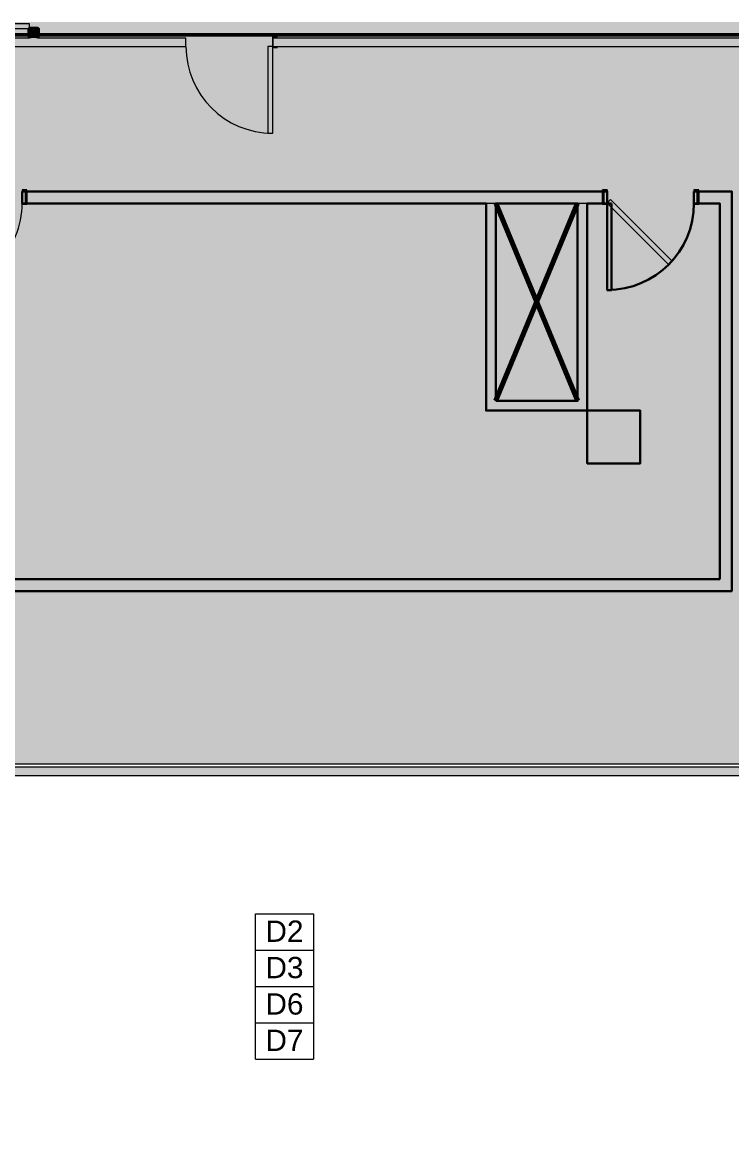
# Model space of a CAD drawing. Header units: inches. Extents: x 440 to 1827, y -16294 to -15154.
# Drawn here: x 848.2 to 1142.8, y -15614.3 to -15154.3 of the extents above; entities that cross this region are included whole.
import ezdxf

# ---------------------------------------------------------------- set-up
doc = ezdxf.new("R2010")
doc.units = ezdxf.units.IN
doc.header["$MEASUREMENT"] = 0
doc.linetypes.add('Demolished', pattern=[0.1875, 0.125, -0.0625])
for name, color, linetype, lineweight in [('A-ANNO-KEYN', 231, 'Continuous', 9), ('A-Anno-Note', 90, 'Continuous', 50), ('A-COLS', 10, 'Continuous', 30), ('A-DETL-GENF', 92, 'Continuous', 9), ('A-DETL-THIN', 151, 'Continuous', 9), ('A-DOOR', 31, 'Demolished', 9), ('A-DOOR-FRAM', 10, 'Continuous', 30), ('A-Hvac', 170, 'Continuous', 70), ('A-WALL', 10, 'Continuous', 30), ('A-WALL-PATT', 111, 'Continuous', 13), ('Chevy Chase Pavilion_9th - 900 _ 910_dwg', 8, 'Continuous', 9), ('I-WALL', 2, 'Continuous', 13)]:
    doc.layers.add(name, color=color, linetype=linetype, lineweight=lineweight)
doc.styles.add('Arial', font='arial.ttf', dxfattribs={"height": 8.851796})

# ---------------------------------------------------------------- blocks, each defined once
blk = doc.blocks.new('Chevy Chase Pavilion_9th - 900 _ 910_dwg_08 - DOOR - SINGLE - EXSTING - FLUSH - 36x84-493656-FLOOR PLAN - LEVEL 9-5113144-FIRST FLOOR DEMOLITION')
at = {"layer": 'A-DOOR-FRAM', "lineweight": 20}
h = blk.add_hatch(color=250, dxfattribs=at)
h.paths.add_polyline_path([(-15.72, 1.71), (-17.72, 1.71), (-17.72, -4.29), (-15.72, -4.29), (-15.72, 1.21)], flags=0)
h.paths.add_polyline_path([(20.28, 1.71), (20.28, -4.29), (22.28, -4.29), (22.28, 1.71)], flags=0)
at = {"layer": 'A-DOOR', "color": 250, "linetype": 'Continuous', "lineweight": 20, "flags": 128}
blk.add_lwpolyline([(20.28, 1.21), (18.86, -0.21), (-6.59, 25.25), (-5.18, 26.66)], close=True, dxfattribs=at)
at = {"layer": 'A-DOOR', "color": 50, "linetype": 'Continuous', "lineweight": 13}
blk.add_arc((20.28, 1.21), 36, 135, 180, dxfattribs=at)
at = {"layer": 'A-DOOR-FRAM', "color": 250, "lineweight": 20, "flags": 128}
for points in [[(-15.72, 1.71), (-17.72, 1.71), (-17.72, -4.29), (-15.72, -4.29)], [(-17.72, -4.29), (-15.72, -4.29), (-15.72, 1.71), (-17.72, 1.71)], [(20.28, -4.29), (20.28, 1.71), (22.28, 1.71), (22.28, -4.29), (22.28, 1.71), (20.28, 1.71), (20.28, -4.29), (22.28, -4.29)]]:
    blk.add_lwpolyline(points, close=True, dxfattribs=at)
blk = doc.blocks.new('Chevy Chase Pavilion_9th - 900 _ 910_dwg_08 - DOOR - SINGLE - CONCEALED FRAME - FULL GLASS - 36x84-544326-FLOOR PLAN - LEVEL 9-5113154-FIRST FLOOR DEMOLITION')
at = {"layer": 'A-DOOR', "color": 250, "linetype": 'Continuous', "lineweight": 20, "flags": 128}
blk.add_lwpolyline([(20.28, -0.46), (18.28, -0.46), (18.28, -36.46), (20.28, -36.46)], close=True, dxfattribs=at)
at = {"layer": 'A-DOOR', "color": 7, "linetype": 'Continuous'}
blk.add_arc((20.28, -0.46), 36, 265.7184, 270, dxfattribs=at)
at = {"layer": 'A-DOOR-FRAM', "color": 250, "lineweight": 20, "flags": 128}
blk.add_lwpolyline([(22.28, -0.96), (20.28, -0.96), (20.28, 3.54), (22.28, 3.54)], dxfattribs=at)
blk = doc.blocks.new('Chevy Chase Pavilion_9th - 900 _ 910_dwg_08 - DOOR - SINGLE - CONCEALED FRAME - FULL GLASS - 36x84-544326-FLOOR PLAN - LEVEL 9-V2-FIRST FLOOR DEMOLITION')
at = {"layer": 'A-DOOR', "color": 250, "linetype": 'Continuous', "lineweight": 20, "flags": 128}
blk.add_lwpolyline([(20.28, -0.46), (18.28, -0.46), (18.28, -36.46), (20.28, -36.46)], close=True, dxfattribs=at)
at = {"layer": 'A-DOOR', "color": 7, "linetype": 'Continuous'}
blk.add_arc((20.28, -0.46), 36, 180, 270, dxfattribs=at)
at = {"layer": 'A-DOOR-FRAM', "color": 250, "lineweight": 20, "flags": 128}
blk.add_lwpolyline([(22.28, -0.96), (20.28, -0.96), (20.28, 3.54), (22.28, 3.54)], dxfattribs=at)
blk = doc.blocks.new('Chevy Chase Pavilion_9th - 900 _ 910_dwg-4821032-FIRST FLOOR DEMOLITION')
at = {"layer": 'A-WALL-PATT', "lineweight": 20}
h = blk.add_hatch(color=250, dxfattribs=at)
h.paths.add_polyline_path([(1493.72, 3230.35), (1559.69, 3230.35), (1559.69, 3233.85), (1399.5, 3233.85), (1399.5, 3230.35), (1448.25, 3230.35)], flags=0)
h.paths.add_polyline_path([(1841.26, 3230.35), (1841.51, 3230.35), (1841.51, 3233.85), (1595.69, 3233.85), (1595.69, 3230.35), (1837.76, 3230.35)], flags=0)
h = blk.add_hatch(color=250, dxfattribs=at)
h.paths.add_polyline_path([(1732.55, 3165.35), (1732.55, 3170.35), (1493.72, 3170.35), (1493.72, 3165.35)], flags=0)
h.paths.add_polyline_path([(1443.25, 3165.35), (1453.72, 3165.35), (1453.72, 3170.35), (1437.25, 3170.35), (1437.25, 3165.35), (1438.25, 3165.35)], flags=0)
h.paths.add_polyline_path([(1772.55, 3165.35), (1786.25, 3165.35), (1786.25, 3170.35), (1772.55, 3170.35)], flags=0)
h.paths.add_polyline_path([(1397.25, 3165.35), (1397.25, 3170.35), (1218.25, 3170.35), (1218.25, 3165.35), (1275.5, 3165.35)], flags=0)
for points in [[(1781.25, 3004.35), (1786.25, 3004.35), (1786.25, 3165.35), (1781.25, 3165.35), (1781.25, 3048.9)], [(1781.25, 3004.35), (1781.25, 3009.35), (1448.25, 3009.35), (1448.25, 3004.35)]]:
    blk.add_hatch(color=250, dxfattribs=at).paths.add_polyline_path(points, flags=0)
at = {"layer": 'I-WALL', "lineweight": 20}
blk.add_hatch(color=250, dxfattribs=at).paths.add_polyline_path([(1498.25, 3233.85), (1498.25, 3237.79), (1494.75, 3237.79), (1494.75, 3233.85)], flags=0)
at = {"layer": 'A-Anno-Note', "flags": 128}
blk.add_lwpolyline([(1104.72, 3146.22), (1169.26, 3146.22), (1169.26, 3235.22), (1851.26, 3235.22), (1851.26, 3009.22), (2025.26, 3009.22), (2025.26, 3240.47)], dxfattribs=at)
at = {"layer": 'A-COLS', "flags": 128}
blk.add_lwpolyline([(1726.26, 3079.22), (1748.26, 3079.22), (1748.26, 3057.22), (1726.26, 3057.22)], close=True, dxfattribs=at)
at = {"layer": 'A-DOOR', "color": 10, "linetype": 'Continuous', "lineweight": 30, "flags": 128}
for points in [[(1491.72, 3170.22), (1493.22, 3170.22), (1493.22, 3165.22), (1491.72, 3165.22)], [(1733.05, 3170.22), (1734.55, 3170.22), (1734.55, 3165.22), (1733.05, 3165.22)], [(1770.55, 3170.22), (1772.05, 3170.22), (1772.05, 3165.22), (1770.55, 3165.22)], [(1736.3, 3165.22), (1736.3, 3129.22), (1734.55, 3129.22), (1734.55, 3165.22)]]:
    blk.add_lwpolyline(points, close=True, dxfattribs=at)
at = {"layer": 'A-DOOR', "color": 10, "linetype": 'Continuous', "lineweight": 30}
blk.add_arc((1734.55, 3165.22), 36, 270, 360, dxfattribs=at)
at = {"layer": 'A-Hvac'}
for p, q in [((1688.25, 3165.22), (1722.25, 3083.22)), ((1688.25, 3083.22), (1722.25, 3165.22))]:
    blk.add_line(p, q, dxfattribs=at)
at = {"layer": 'A-WALL'}
blk.add_line((1734.56, 3170.22), (1493.22, 3170.22), dxfattribs=at)
at = {"layer": 'A-WALL', "flags": 128}
for points in [[(1772.05, 3170.22), (1786.25, 3170.22), (1786.25, 3004.22), (1355.26, 3004.22)], [(1772.05, 3165.22), (1781.25, 3165.22), (1781.25, 3009.22), (1442.25, 3009.22), (1442.25, 3055.88), (1462.28, 3055.88), (1462.28, 3080.88), (1443.25, 3080.88), (1443.25, 3165.22), (1454.22, 3165.22), (1455.91, 3165.22)], [(1493.22, 3165.22), (1684.25, 3165.22), (1684.25, 3079.22), (1726.25, 3079.22), (1726.25, 3165.22), (1733.05, 3165.22), (1734.75, 3165.22)]]:
    blk.add_lwpolyline(points, dxfattribs=at)
blk.add_lwpolyline([(1688.25, 3083.22), (1722.25, 3083.22), (1722.25, 3165.22), (1688.25, 3165.22)], close=True, dxfattribs=at)
at = {"layer": 'I-WALL', "color": 250, "lineweight": 20}
blk.add_line((1494.75, 3233.85), (1399.5, 3233.85), dxfattribs=at)
at = {"layer": 'I-WALL', "color": 250, "lineweight": 20, "flags": 128}
for points in [[(1399.5, 3240.47), (1399.5, 3230.35), (1559.69, 3230.35), (1559.69, 3233.85), (1498.25, 3233.85)], [(1841.26, 3230.35), (1841.51, 3230.35), (1841.51, 3233.85), (1595.69, 3233.85), (1595.69, 3230.35), (1837.76, 3230.35)], [(1339.25, 2992.35), (1448.25, 2992.35), (1448.25, 3004.35), (1786.25, 3004.35), (1786.25, 3170.35), (1772.55, 3170.35), (1772.55, 3165.35), (1781.25, 3165.35), (1781.25, 3009.35), (1443.25, 3009.35), (1443.25, 2997.35), (1338.44, 2997.35), (1338.44, 2997.22)]]:
    blk.add_lwpolyline(points, dxfattribs=at)
at = {"layer": 'I-WALL', "color": 90, "lineweight": 50, "flags": 128}
blk.add_lwpolyline([(1498.25, 3233.85), (1498.25, 3237.79), (1494.75, 3237.79), (1494.75, 3233.85)], dxfattribs=at)
at = {"layer": 'I-WALL', "color": 250, "lineweight": 20, "flags": 128}
blk.add_lwpolyline([(1493.72, 3165.35), (1732.55, 3165.35), (1732.55, 3170.35), (1493.72, 3170.35)], close=True, dxfattribs=at)
for name, p, rotation in [('Chevy Chase Pavilion_9th - 900 _ 910_dwg_08 - DOOR - SINGLE - CONCEALED FRAME - FULL GLASS - 36x84-544326-FLOOR PLAN - LEVEL 9-5113154-FIRST FLOOR DEMOLITION', (1495.21, 3258.06), 269.9999999999999), ('Chevy Chase Pavilion_9th - 900 _ 910_dwg_08 - DOOR - SINGLE - EXSTING - FLUSH - 36x84-493656-FLOOR PLAN - LEVEL 9-5113144-FIRST FLOOR DEMOLITION', (1475.99, 3166.56), 180), ('Chevy Chase Pavilion_9th - 900 _ 910_dwg_08 - DOOR - SINGLE - EXSTING - FLUSH - 36x84-493656-FLOOR PLAN - LEVEL 9-5113144-FIRST FLOOR DEMOLITION', (1754.83, 3166.56), 180)]:
    blk.add_blockref(name, p, dxfattribs=dict(rotation=rotation))
blk.add_blockref('Chevy Chase Pavilion_9th - 900 _ 910_dwg_08 - DOOR - SINGLE - CONCEALED FRAME - FULL GLASS - 36x84-544326-FLOOR PLAN - LEVEL 9-V2-FIRST FLOOR DEMOLITION', (1575.41, 3230.81))
blk = doc.blocks.new('Keynote Tag - Keynote Number - Boxed-135510-FIRST FLOOR DEMOLITION')
at = {"layer": 'A-ANNO-KEYN'}
for p, q in [((-0.125, -0.0792), (-0.125, 0.0781)), ((-0.125, 0.0781), (0.125, 0.0781)), ((0.125, 0.0781), (0.125, -0.0792)), ((-0.125, -0.0792), (0.125, -0.0792))]:
    blk.add_line(p, q, dxfattribs=at)

msp = doc.modelspace()

# ---------------------------------------------------------------- hatches: boundary and pattern name
at = {"layer": 'A-DETL-GENF'}
h = msp.add_hatch(color=9, dxfattribs=at)
h.paths.add_polyline_path([(1305.8, -16293.97), (1305.81, -16293.97), (1305.81, -16287.58), (1327.81, -16287.58), (1327.81, -16293.97), (1472.05, -16293.97), (1472.05, -16260.58), (1305.8, -16260.58), (1305.8, -16257.08), (1544.17, -16257.08), (1570.18, -16246.56), (1571.49, -16249.8), (1544.85, -16260.58), (1475.55, -16260.58), (1475.55, -16293.97), (1809, -16293.97), (1827.43, -16286.52), (1827.43, -15154.33), (1383.78, -15154.33), (1383.78, -15385.58), (1447.48, -15385.58), (1504.16, -15430.97), (1501.97, -15433.7), (1446.25, -15389.08), (1194.28, -15389.08), (1194.28, -15237.45), (1197.78, -15237.45), (1197.78, -15316.95), (1251.34, -15316.95), (1251.34, -15320.45), (1197.78, -15320.45), (1197.78, -15385.58), (1379.78, -15385.58), (1379.78, -15320.45), (1287.34, -15320.45), (1287.34, -15316.95), (1379.78, -15316.95), (1379.78, -15163.08), (1284.71, -15163.08), (1284.71, -15155.33), (1288.21, -15155.33), (1288.21, -15159.58), (1379.78, -15159.58), (1379.78, -15154.33), (759.52, -15154.33), (759.52, -15160.95), (851.27, -15160.95), (851.27, -15157.02), (854.77, -15157.02), (854.77, -15160.95), (916.21, -15160.95), (916.21, -15164.45), (719.73, -15164.45), (719.73, -15167.45), (714.86, -15167.45), (714.86, -15164.45), (690.27, -15164.45), (690.27, -15160.95), (756.02, -15160.95), (756.02, -15154.33), (647.27, -15154.33), (647.27, -15160.95), (652.27, -15160.95), (652.27, -15164.45), (637.4, -15164.45), (637.4, -15160.95), (642.4, -15160.95), (642.4, -15154.33), (533.65, -15154.33), (533.65, -15160.95), (599.4, -15160.95), (599.4, -15164.45), (523.77, -15164.45), (523.77, -15159.58), (528.77, -15159.58), (528.77, -15154.33), (461.24, -15154.33), (461.24, -15159.58), (485.77, -15159.58), (485.77, -15164.45), (461.24, -15164.45), (461.24, -15463.14), (514.27, -15463.14), (514.28, -15462.32), (559.77, -15462.32), (559.77, -15460.14), (560.77, -15460.14), (560.77, -15462.32), (1432.27, -15462.32), (1458.98, -15483.69), (1462.14, -15478.99), (1480.38, -15491.3), (1476.2, -15497.5), (1563.41, -15567.33), (1764.19, -16064.31), (1747.08, -16071.22), (1783.03, -16160.06), (1782.99, -16160.08), (1783.33, -16160.94), (1811.86, -16160.94), (1811.86, -16164.44), (1782.49, -16164.44), (1608.57, -16234.8), (1607.26, -16231.55), (1636.65, -16219.66), (1575.5, -16068.38), (1551.88, -16010), (1302.6, -16068.38), (1302.6, -16293.97)], flags=0)
h.paths.add_polyline_path([(1827.43, -16293.97), (1827.43, -16290.3), (1818.35, -16293.97)], flags=0)
h.paths.add_polyline_path([(1639.89, -16218.35), (1779.87, -16161.72), (1779.74, -16161.39), (1639.76, -16218.02)], flags=0)
h.paths.add_polyline_path([(1566.03, -16106.49), (1557.79, -16086.09), (1578.19, -16077.85), (1586.43, -16098.25)], flags=0)
h.paths.add_polyline_path([(461.24, -15841.83), (537.04, -15811.16), (532.04, -15800.43), (523.56, -15803.85), (515.32, -15783.46), (515.42, -15783.42), (515.32, -15783.16), (522.61, -15780.21), (514.27, -15762.32), (514.27, -15614.62), (503.78, -15614.62), (503.78, -15593.24), (461.24, -15593.24), (461.24, -15792.94)], flags=0)
h.paths.add_polyline_path([(461.24, -15589.74), (503.78, -15589.74), (503.78, -15568.14), (514.27, -15568.14), (514.27, -15467.14), (461.24, -15467.14), (461.24, -15568.14)], flags=0)
h.paths.add_polyline_path([(799.77, -15402.45), (694.96, -15402.45), (694.96, -15397.45), (799.77, -15397.45), (799.77, -15385.45), (1137.77, -15385.45), (1137.77, -15229.45), (1129.07, -15229.45), (1129.07, -15229.95), (1127.07, -15229.95), (1127.07, -15223.95), (1129.07, -15223.95), (1129.07, -15224.45), (1142.77, -15224.45), (1142.77, -15390.45), (804.77, -15390.45), (804.77, -15402.45), (802.79, -15402.45)], flags=0)
h.paths.add_polyline_path([(656.96, -15402.45), (648.52, -15402.45), (648.52, -15337.45), (560.77, -15337.45), (560.77, -15388.15), (559.77, -15388.15), (559.77, -15337.45), (478.77, -15337.45), (478.77, -15332.58), (506.77, -15332.58), (506.77, -15286.2), (478.77, -15286.2), (478.77, -15281.33), (506.77, -15281.33), (506.77, -15229.33), (478.77, -15229.33), (478.77, -15224.45), (527.11, -15224.45), (527.11, -15229.33), (511.65, -15229.33), (511.65, -15315.45), (528.77, -15315.45), (528.77, -15332.58), (569.77, -15332.58), (569.77, -15229.33), (565.11, -15229.33), (565.11, -15224.45), (714.86, -15224.45), (714.86, -15205.45), (719.73, -15205.45), (719.73, -15224.45), (753.77, -15224.45), (753.77, -15223.95), (755.77, -15223.95), (755.77, -15229.95), (753.77, -15229.95), (753.77, -15229.45), (623.68, -15229.45), (623.68, -15324.45), (794.77, -15324.45), (794.77, -15229.45), (793.77, -15229.45), (793.77, -15229.95), (791.77, -15229.95), (791.77, -15223.95), (793.77, -15223.95), (793.77, -15224.45), (810.23, -15224.45), (810.23, -15223.95), (812.23, -15223.95), (812.23, -15229.95), (810.23, -15229.95), (810.23, -15229.45), (799.77, -15229.45), (799.77, -15315.45), (816.77, -15315.45), (816.77, -15337.45), (794.77, -15337.45), (794.77, -15329.45), (653.4, -15329.45), (653.4, -15397.58), (656.96, -15397.58)], flags=0)
h.paths.add_polyline_path([(1222.82, -15384.33), (1198.82, -15384.33), (1198.82, -15344.7), (1222.82, -15344.7), (1222.82, -15363.33), (1378.82, -15363.33), (1378.82, -15384.33), (1234.98, -15384.33)], flags=0)
h.paths.add_polyline_path([(574.77, -15332.58), (648.52, -15332.58), (648.52, -15329.45), (574.65, -15329.45), (574.65, -15332.58)], flags=0)
h.paths.add_polyline_path([(848.23, -15229.95), (848.23, -15223.95), (850.23, -15223.95), (850.23, -15224.45), (1089.07, -15224.45), (1089.07, -15223.95), (1091.07, -15223.95), (1091.07, -15229.95), (1089.07, -15229.95), (1089.07, -15229.45), (850.23, -15229.45), (850.23, -15229.95)], flags=0)
h.paths.add_polyline_path([(1197.78, -15172.45), (1194.28, -15172.45), (1194.28, -15164.45), (952.21, -15164.45), (952.21, -15160.95), (1198.03, -15160.95), (1198.03, -15164.45), (1197.78, -15164.45)], flags=0)
at = {"layer": 'A-WALL-PATT', "lineweight": 9}
h = msp.add_hatch(color=7, dxfattribs=at)
h.paths.add_polyline_path([(1332.38, -15467.11), (1437.3, -15467.11), (1432.93, -15463.61), (1269.58, -15463.61), (1269.58, -15467.11), (1323.54, -15467.11)], flags=0)
h.paths.add_polyline_path([(1032.92, -15467.11), (1233.58, -15467.11), (1233.58, -15463.61), (727.28, -15463.61), (727.28, -15467.11), (984.65, -15467.11)], flags=0)

# ---------------------------------------------------------------- linework, layer by layer
at = {"layer": 'A-DETL-THIN'}
msp.add_line((560.77, -15462.32), (1432.27, -15462.32), dxfattribs=at)
at = {"layer": 'I-WALL', "color": 8, "lineweight": 20}
for p, q in [((1233.58, -15463.61), (514.28, -15463.61)), ((633.82, -15467.11), (1178.78, -15467.11))]:
    msp.add_line(p, q, dxfattribs=at)

# ---------------------------------------------------------------- block references
at = {"layer": 'A-ANNO-KEYN', "xscale": 95.99999999999994, "yscale": 95.99999999999994, "zscale": 95.99999999999994}
msp.add_blockref('Keynote Tag - Keynote Number - Boxed-135510-FIRST FLOOR DEMOLITION', (957.13, -15532.06), dxfattribs=at)
at = {"layer": 'Chevy Chase Pavilion_9th - 900 _ 910_dwg', "color": 250, "lineweight": 20}
msp.add_blockref('Chevy Chase Pavilion_9th - 900 _ 910_dwg-4821032-FIRST FLOOR DEMOLITION', (-643.48, -18394.8), dxfattribs=at)

# ---------------------------------------------------------------- next in the draw order: texts
at = {"layer": 'A-ANNO-KEYN', "insert": (957.1, -15527.35), "char_height": 8.852, "width": 18.792, "attachment_point": 2, "line_spacing_factor": 0.938532, "style": 'Arial', "bg_fill": 3, "box_fill_scale": 1.25, "bg_fill_color": 0, "bg_fill_transparency": 0}
msp.add_mtext('D2', dxfattribs=at)

# ---------------------------------------------------------------- next in the draw order: block references
at = {"layer": 'A-ANNO-KEYN', "xscale": 95.99999999999994, "yscale": 95.99999999999994, "zscale": 95.99999999999994}
msp.add_blockref('Keynote Tag - Keynote Number - Boxed-135510-FIRST FLOOR DEMOLITION', (957.13, -15547.17), dxfattribs=at)

# ---------------------------------------------------------------- next in the draw order: texts
at = {"layer": 'A-ANNO-KEYN', "insert": (957.1, -15542.45), "char_height": 8.852, "width": 18.792, "attachment_point": 2, "line_spacing_factor": 0.938532, "style": 'Arial', "bg_fill": 3, "box_fill_scale": 1.25, "bg_fill_color": 0, "bg_fill_transparency": 0}
msp.add_mtext('D3', dxfattribs=at)

# ---------------------------------------------------------------- next in the draw order: block references
at = {"layer": 'A-ANNO-KEYN', "xscale": 95.99999999999994, "yscale": 95.99999999999994, "zscale": 95.99999999999994}
msp.add_blockref('Keynote Tag - Keynote Number - Boxed-135510-FIRST FLOOR DEMOLITION', (957.13, -15562.27), dxfattribs=at)

# ---------------------------------------------------------------- next in the draw order: texts
at = {"layer": 'A-ANNO-KEYN', "insert": (957.1, -15557.56), "char_height": 8.852, "width": 18.792, "attachment_point": 2, "line_spacing_factor": 0.938532, "style": 'Arial', "bg_fill": 3, "box_fill_scale": 1.25, "bg_fill_color": 0, "bg_fill_transparency": 0}
msp.add_mtext('D6', dxfattribs=at)

# ---------------------------------------------------------------- next in the draw order: block references
at = {"layer": 'A-ANNO-KEYN', "xscale": 95.99999999999994, "yscale": 95.99999999999994, "zscale": 95.99999999999994}
msp.add_blockref('Keynote Tag - Keynote Number - Boxed-135510-FIRST FLOOR DEMOLITION', (957.13, -15577.38), dxfattribs=at)

# ---------------------------------------------------------------- next in the draw order: texts
at = {"layer": 'A-ANNO-KEYN', "insert": (957.1, -15572.67), "char_height": 8.852, "width": 18.792, "attachment_point": 2, "line_spacing_factor": 0.938532, "style": 'Arial', "bg_fill": 3, "box_fill_scale": 1.25, "bg_fill_color": 0, "bg_fill_transparency": 0}
msp.add_mtext('D7', dxfattribs=at)

doc.saveas('drawing.dxf')
